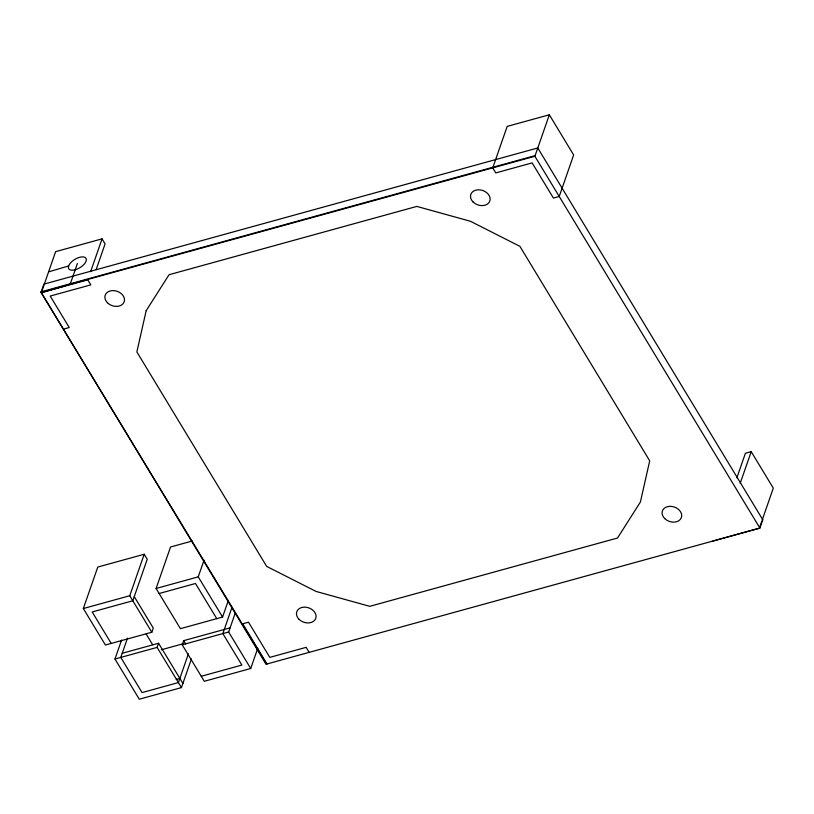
<?xml version="1.0" encoding="UTF-8"?>
<svg xmlns="http://www.w3.org/2000/svg" width="814" height="814" viewBox="0 0 814 814"><rect width="100%" height="100%" fill="white"/><g stroke="black" fill="none" stroke-linecap="round" stroke-linejoin="round"><path stroke-width="1.22" d="M77.381 263.543L70.157 284.289L41.361 292.643L266.036 664.244L759.91 528.082L762.799 519.78L537.779 147.975L43.895 284.137L41.005 292.43L266.616 664.082M90.639 271.642L102.055 238.858L55.627 251.658L41.361 292.643L87.79 279.843L90.832 284.869L50.203 296.062L69.251 327.533L63.37 329.151M96.133 269.648L105.098 243.885L102.055 238.858M134.249 596.621L153.286 628.082L151.842 632.234L105.413 645.034L83.333 608.536L97.782 567.053L144.21 554.253L147.242 559.279L132.804 600.763L92.175 611.965L111.223 643.426M151.842 632.234L129.762 595.736L144.21 554.253M191.422 658.943L181.451 687.596L139.296 699.216L114.967 659.014L121.571 640.058M127.503 638.105L120.777 657.417L142.063 692.592L178.408 682.57L188.38 653.917M228.347 600.467L222.568 617.053L180.423 628.673L156.095 588.481L170.543 546.998L192.216 541.015M181.451 687.596L157.122 647.395L158.567 643.253L122.222 653.266M222.568 617.053L198.24 576.861L204.019 560.266M257.743 648.341L250.722 668.498L204.294 681.298L182.214 644.8L183.659 640.659L230.087 627.859M232 607.285L222.843 633.607L241.88 665.069L201.262 676.271M250.722 668.498L228.642 632L235.368 612.688M493.152 166.707L507.183 126.404L549.338 114.784L573.656 154.986L559.218 196.469L553.408 198.067L532.122 162.892L495.777 172.914L492.439 167.389M549.338 114.784L534.89 156.268L70.157 284.289M712.911 541.035L759.34 528.235M736.843 477.869L745.41 453.266L751.22 451.668L773.3 488.156L762.23 519.942L762.799 519.78M740.201 483.292L751.22 451.668M759.828 526.831L761.833 521.092M48.586 271.896L68.671 265.944M62.678 286.457L41.005 292.43L40.7 291.931L534.584 155.769L759.91 528.082M83.333 608.536L129.762 595.736M156.095 588.481L198.24 576.861M159.137 593.508L195.482 583.485L216.768 618.66M114.967 659.014L157.122 647.395M161.355 649.765L183.16 643.752M182.214 644.8L228.642 632M176.211 679.425L179.853 678.418M309.178 652.38L306.135 647.354L269.79 657.376L248.504 622.201L242.694 623.799L267.023 664M183.659 640.659L185.633 643.915M158.567 643.253L182.896 683.445M146.184 634.055L152.635 644.708M146.174 310.694L136.864 351.933L266.677 566.412L316.097 591.452L369.76 606.328L617.511 538.023L640.394 502.045L649.704 460.816L519.892 246.327L470.472 221.286L416.809 206.41L169.058 274.715L146.174 310.694M664.662 518.508A10.063 7.611 19.2 0 0 681.267 517.877A10.063 7.611 19.2 0 0 669.729 506.339A10.063 7.611 19.2 0 0 664.662 518.508M299.033 619.312A10.063 7.611 19.2 0 0 315.639 618.671A10.063 7.611 19.2 0 0 304.11 607.142A10.063 7.611 19.2 0 0 299.033 619.312M107.458 302.767A10.063 7.611 19.2 0 0 124.064 302.136A10.063 7.611 19.2 0 0 112.535 290.598A10.063 7.611 19.2 0 0 107.458 302.767M473.076 201.974A10.063 7.611 19.2 0 0 489.692 201.333A10.063 7.611 19.2 0 0 478.154 189.804A10.063 7.611 19.2 0 0 473.076 201.974M75.214 269.77A10.063 4.864 -31.2 0 0 85.999 258.353A10.063 4.864 -31.2 0 0 70.92 262.505A10.063 4.864 -31.2 0 0 75.214 269.77"/></g></svg>
